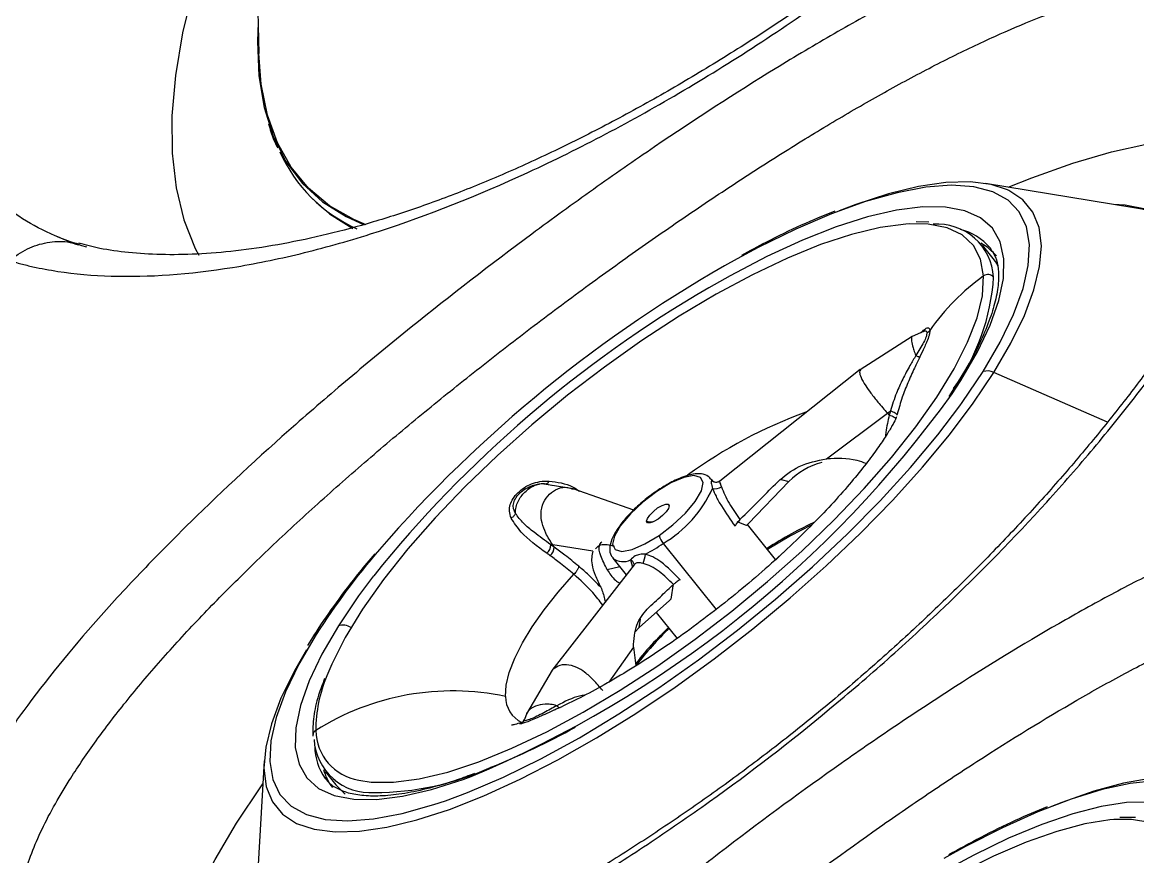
# Model space of a CAD drawing. Extents: x 398 to 508, y 623 to 782.
# Drawn here: x 491.457 to 494.585, y 656.299 to 658.64 of the extents above; entities that cross this region are included whole.
import ezdxf

# ---------------------------------------------------------------- set-up
doc = ezdxf.new("R2010")
doc.units = 0
doc.header["$MEASUREMENT"] = 0
doc.layers.add('GEOMETRY', color=2, linetype='Continuous', lineweight=25)

msp = doc.modelspace()

# ---------------------------------------------------------------- linework, layer by layer
at = {"layer": 'GEOMETRY'}
for p, q in [((492.1082, 659.0795), (492.1201, 658.5526)), ((494.5736, 658.1194), (494.1576, 658.1877)), ((492.267, 658.1483), (492.2757, 658.1395)), ((493.9985, 658.0787), (493.963, 658.0798)), ((494.1797, 657.977), (494.1496, 658.0145)), ((494.1724, 658.0049), (494.1703, 658.0076)), ((493.952, 657.7581), (493.8059, 657.665)), ((493.9842, 657.7728), (493.9519, 657.7581)), ((494.0017, 657.7756), (494.0003, 657.765)), ((494.1144, 657.6876), (494.0787, 657.6272)), ((493.8067, 657.6656), (493.413, 657.3528)), ((494.5003, 657.5184), (494.1812, 657.6576)), ((494.0787, 657.6272), (494.0548, 657.5905)), ((494.064, 657.5972), (494.0887, 657.6352)), ((493.9172, 657.5647), (493.9088, 657.5373)), ((493.7118, 657.4151), (493.8827, 657.5437)), ((493.8827, 657.5437), (493.8879, 657.5379)), ((492.8874, 657.3406), (492.9065, 657.3448)), ((492.9039, 657.3441), (492.8901, 657.3409)), ((493.0011, 657.3309), (492.9136, 657.3456)), ((492.925, 657.3455), (492.9411, 657.341)), ((493.3942, 657.3517), (493.3891, 657.3582)), ((493.3912, 657.3549), (493.3891, 657.3582)), ((493.4928, 657.2337), (493.6063, 657.3513)), ((493.5848, 657.3577), (493.6063, 657.3513)), ((493.1714, 657.2717), (493.0015, 657.3307)), ((493.2709, 657.2823), (493.2709, 657.2836)), ((493.4872, 657.228), (493.4612, 657.239)), ((493.4872, 657.228), (493.4928, 657.2337)), ((493.5692, 657.1332), (493.4906, 657.2314)), ((493.0564, 657.1567), (492.9441, 657.1737)), ((492.9484, 657.1675), (492.9441, 657.1737)), ((493.2542, 657.1779), (493.4023, 656.9928)), ((493.5702, 657.1319), (493.5898, 657.1519)), ((493.1125, 657.1367), (493.1503, 657.0895)), ((493.1624, 657.1318), (493.1676, 657.1117)), ((493.1722, 657.1194), (493.1728, 657.1193)), ((493.1724, 657.118), (492.9418, 656.8216)), ((493.1323, 657.1119), (493.0972, 657.1039)), ((493.2822, 657.0644), (493.2758, 657.0217)), ((493.2716, 657.018), (493.1863, 656.9417)), ((493.2758, 657.0217), (493.2716, 657.018)), ((493.1863, 656.9417), (493.1907, 656.9653)), ((493.2343, 656.9846), (493.2927, 656.9116)), ((493.1863, 656.9417), (493.1747, 656.9292)), ((492.2706, 656.9142), (492.2568, 656.8914)), ((493.1702, 656.8869), (493.1014, 656.7892)), ((493.1702, 656.8869), (493.1768, 656.8345)), ((492.9423, 656.8222), (492.8703, 656.7003)), ((492.8722, 656.7038), (492.8637, 656.682)), ((492.1349, 656.5682), (492.1106, 656.1474)), ((492.3057, 656.5381), (492.3357, 656.5006)), ((492.771, 656.5502), (492.7733, 656.5473)), ((492.3058, 656.5191), (492.3079, 656.5164)), ((494.5782, 656.4088), (494.5341, 656.409))]:
    msp.add_line(p, q, dxfattribs=at)
at = {"layer": 'GEOMETRY', "flags": 128}
for points in [[(492.1138, 659.1955), (492.0895, 659.1439), (492.0288, 659.0032), (491.9779, 658.8669), (491.937, 658.7356), (491.9063, 658.6099), (491.886, 658.4904), (491.8762, 658.3778), (491.8768, 658.2724), (491.888, 658.175), (491.9096, 658.0858), (491.9415, 658.0053), (491.9514, 657.9862)], [(492.1182, 658.6388), (492.1161, 658.5863), (492.12, 658.4892), (492.1347, 658.4003), (492.1601, 658.3201), (492.196, 658.249), (492.2422, 658.1876), (492.2984, 658.136), (492.3644, 658.0946), (492.4156, 658.072)], [(492.421, 658.072), (492.386, 658.0865), (492.3177, 658.1253), (492.2591, 658.1743), (492.2104, 658.2332), (492.172, 658.3018), (492.144, 658.3797), (492.1266, 658.4663), (492.1201, 658.5526)], [(494.221, 658.1773), (494.2874, 658.2037), (494.4025, 658.2443), (494.5112, 658.276), (494.6126, 658.2984), (494.7062, 658.3114), (494.7911, 658.3148), (494.8669, 658.3088), (494.933, 658.2933), (494.9613, 658.2824)], [(494.2196, 658.1696), (494.1737, 658.1846), (494.1146, 658.192), (494.0464, 658.1901), (493.9698, 658.1788), (493.8855, 658.1583), (493.7944, 658.1288), (493.7476, 658.1111)], [(494.151, 657.6598), (494.1992, 657.7426), (494.2367, 657.8205), (494.263, 657.8926), (494.2778, 657.958), (494.2809, 658.0162), (494.2724, 658.0664), (494.2524, 658.1082), (494.2209, 658.141), (494.1785, 658.1644), (494.1255, 658.1783), (494.0625, 658.1825), (493.9903, 658.1769), (493.9096, 658.1616), (493.8213, 658.1368), (493.7263, 658.1027), (493.6258, 658.0597), (493.5207, 658.0083), (493.4612, 657.9765)], [(494.1812, 657.6576), (494.2291, 657.7397), (494.2667, 657.8171), (494.2936, 657.8889), (494.3096, 657.9545), (494.3144, 658.0132), (494.308, 658.0644), (494.2905, 658.1075), (494.2621, 658.1422), (494.223, 658.1679), (494.2196, 658.1696)], [(492.2757, 658.1395), (492.3182, 658.1025), (492.384, 658.0612)], [(494.0887, 657.6352), (494.1351, 657.7151), (494.1708, 657.7901), (494.1952, 657.8591), (494.2081, 657.9215), (494.2094, 657.9766), (494.1991, 658.0235), (494.1772, 658.0619), (494.1441, 658.0913), (494.1001, 658.1113), (494.0457, 658.1216), (493.9816, 658.1222), (493.9085, 658.1131), (493.8273, 658.0944), (493.7389, 658.0662), (493.6444, 658.0289), (493.5448, 657.983), (493.4414, 657.929), (493.3815, 657.8949)], [(494.7649, 657.8849), (494.7652, 657.9214), (494.7566, 657.9773), (494.7367, 658.0249), (494.7057, 658.064), (494.6639, 658.0941), (494.6116, 658.115), (494.5493, 658.1265), (494.5168, 658.1287)], [(493.9456, 658.0743), (493.9343, 658.0736), (493.8624, 658.0641), (493.7824, 658.0448), (493.6953, 658.0161), (493.6022, 657.9783), (493.5042, 657.9318), (493.4026, 657.8772), (493.2986, 657.8153), (493.1936, 657.7468), (493.0889, 657.6725), (492.9858, 657.5935), (492.8855, 657.5106), (492.7895, 657.425), (492.6988, 657.3377), (492.6146, 657.2497), (492.5379, 657.1624), (492.4698, 657.0766), (492.4111, 656.9935), (492.3625, 656.9142), (492.3246, 656.8396), (492.3108, 656.8067)], [(494.1526, 657.9284), (494.1442, 657.9755), (494.1241, 658.0139), (494.0926, 658.0433), (494.0501, 658.0631), (493.9971, 658.0733), (493.9456, 658.0743)], [(494.1889, 657.9844), (494.1645, 658.0078), (494.145, 658.02)], [(494.1935, 657.9558), (494.1858, 657.9687), (494.1797, 657.977)], [(494.1491, 657.8727), (494.1492, 657.8734), (494.1526, 657.9284)], [(492.4001, 656.5137), (492.435, 656.5084), (492.4978, 656.508), (492.5697, 656.5176), (492.6497, 656.5368), (492.7368, 656.5655), (492.8299, 656.6034), (492.9279, 656.6499), (493.0295, 656.7044), (493.1335, 656.7664), (493.2385, 656.8349), (493.3432, 656.9091), (493.4463, 656.9882), (493.5465, 657.0711), (493.6426, 657.1567), (493.7333, 657.244), (493.8175, 657.3319), (493.8941, 657.4193), (493.9622, 657.5051), (494.0209, 657.5881), (494.0695, 657.6675), (494.1074, 657.7421), (494.1341, 657.811), (494.1491, 657.8727)], [(492.143, 656.4884), (492.1583, 656.4532), (492.1867, 656.4186), (492.2258, 656.3928), (492.2751, 656.3761), (492.3342, 656.3687), (492.4024, 656.3706), (492.479, 656.3819), (492.5633, 656.4024), (492.6544, 656.4319), (492.7513, 656.4701), (492.8531, 656.5167), (492.9586, 656.571), (493.067, 656.6327), (493.1769, 656.701), (493.2873, 656.7752), (493.3971, 656.8546), (493.5051, 656.9384), (493.6102, 657.0257), (493.7113, 657.1156), (493.8075, 657.2072), (493.8977, 657.2996), (493.9809, 657.3917), (494.0565, 657.4827), (494.1234, 657.5717), (494.1812, 657.6576)], [(494.086, 657.5638), (494.0925, 657.5729), (494.151, 657.6598)], [(492.6433, 656.4563), (492.7054, 656.4794), (492.8059, 656.5224), (492.911, 656.5738), (493.0194, 656.6331), (493.1299, 656.6996), (493.2414, 656.7725), (493.3526, 656.8512), (493.4622, 656.9346), (493.5692, 657.022), (493.6724, 657.1123), (493.7705, 657.2046), (493.8625, 657.2978), (493.9475, 657.3909), (494.0244, 657.483), (494.086, 657.5638)], [(493.8879, 657.5379), (493.8916, 657.5369), (493.8952, 657.5356), (493.8984, 657.5341), (493.9012, 657.5325), (493.9034, 657.5308), (493.9049, 657.529), (493.9058, 657.5273), (493.9058, 657.5257)], [(493.8909, 657.5498), (493.8946, 657.5487), (493.8982, 657.5474), (493.9014, 657.5459), (493.9041, 657.5442), (493.9063, 657.5424), (493.9079, 657.5406), (493.9087, 657.5389), (493.9088, 657.5373)], [(493.2422, 657.2001), (493.2813, 657.2299), (493.3163, 657.2628), (493.3437, 657.2956), (493.3609, 657.3251), (493.3662, 657.3485), (493.359, 657.3633), (493.3401, 657.3683), (493.3114, 657.3628), (493.2755, 657.3475), (493.2361, 657.3238)], [(493.3912, 657.3549), (493.3934, 657.3524), (493.3947, 657.3513)], [(493.2361, 657.3238), (493.197, 657.2941), (493.162, 657.2612), (493.1346, 657.2283), (493.1174, 657.1988), (493.1121, 657.1755), (493.1193, 657.1606), (493.1381, 657.1556), (493.1669, 657.1611), (493.2028, 657.1764), (493.2422, 657.2001)], [(493.2074, 657.2403), (493.2095, 657.2479), (493.2161, 657.2576), (493.2263, 657.268), (493.2384, 657.2774), (493.2506, 657.2845), (493.2611, 657.2882), (493.2682, 657.2879), (493.2709, 657.2836)], [(493.2709, 657.2836), (493.2688, 657.276), (493.2621, 657.2663), (493.252, 657.2559), (493.2399, 657.2465), (493.2277, 657.2394), (493.2172, 657.2357), (493.2101, 657.2361), (493.2074, 657.2403)], [(493.6687, 657.2293), (493.6109, 657.1994), (493.5467, 657.1613)], [(492.8118, 656.7489), (492.8137, 656.7805), (492.8223, 656.8163), (492.8375, 656.8559), (492.8591, 656.8987), (492.8869, 656.9443), (492.9204, 656.992), (492.9594, 657.0412), (493.0032, 657.0915)], [(492.4419, 657.0875), (492.3996, 657.0308), (492.343, 656.9469)], [(492.343, 656.9469), (492.2966, 656.867), (492.2609, 656.7921), (492.2365, 656.723), (492.2236, 656.6606), (492.2223, 656.6056), (492.2326, 656.5586), (492.2545, 656.5202), (492.2876, 656.4908), (492.3316, 656.4708), (492.386, 656.4605), (492.4501, 656.4599), (492.5232, 656.469), (492.6044, 656.4877), (492.6928, 656.5159), (492.715, 656.5241)], [(492.2807, 656.9223), (492.2325, 656.8395), (492.195, 656.7616), (492.1687, 656.6896), (492.1539, 656.6241), (492.1508, 656.5659), (492.1593, 656.5157), (492.1793, 656.4739), (492.2108, 656.4412), (492.2532, 656.4177), (492.3062, 656.4038), (492.3692, 656.3996), (492.4414, 656.4052), (492.5221, 656.4205), (492.6104, 656.4453), (492.6433, 656.4563)], [(492.2532, 656.8797), (492.2197, 656.821), (492.1821, 656.7437), (492.1552, 656.6718), (492.1392, 656.6062), (492.1344, 656.5475), (492.1408, 656.4964), (492.143, 656.4884)], [(491.8701, 655.7896), (491.8669, 655.8037), (491.8605, 655.8677), (491.8655, 655.9393), (491.8819, 656.0181), (491.9094, 656.1035), (491.9481, 656.1948), (491.9974, 656.2915), (492.0573, 656.3929), (492.1271, 656.4982), (492.1312, 656.5041)], [(492.3357, 656.5006), (492.3596, 656.4776), (492.3619, 656.4759)], [(494.7051, 656.0061), (494.7544, 656.0879), (494.7931, 656.1646), (494.8208, 656.2354), (494.837, 656.2995), (494.8418, 656.3561), (494.835, 656.4047), (494.8166, 656.4447), (494.787, 656.4757), (494.7464, 656.4974), (494.6952, 656.5094), (494.634, 656.5118), (494.5636, 656.5044), (494.4846, 656.4873), (494.398, 656.4607), (494.3046, 656.425), (494.2055, 656.3805), (494.1018, 656.3276), (494.0413, 656.2941)], [(494.7904, 656.5015), (494.7429, 656.5163), (494.6857, 656.5219), (494.6193, 656.5182), (494.5444, 656.5051), (494.4618, 656.4829), (494.3723, 656.4517), (494.343, 656.4401)], [(494.6438, 655.9805), (494.6913, 656.0595), (494.7281, 656.1333), (494.7538, 656.2011), (494.7682, 656.2621), (494.7711, 656.3156), (494.7624, 656.361), (494.7422, 656.3977), (494.7108, 656.4253), (494.6685, 656.4435), (494.6159, 656.4521), (494.5535, 656.451), (494.4822, 656.4401), (494.4026, 656.4197), (494.3158, 656.3898), (494.2227, 656.351), (494.1246, 656.3037), (494.0224, 656.2483), (493.9651, 656.2148)], [(494.5181, 656.4034), (494.5061, 656.4024), (494.4359, 656.3912), (494.3575, 656.3703), (494.272, 656.34), (494.1802, 656.3006), (494.0836, 656.2528), (493.9831, 656.197), (493.8802, 656.1339), (493.776, 656.0645), (493.672, 655.9894), (493.5694, 655.9098), (493.4695, 655.8265), (493.3736, 655.7406), (493.2828, 655.6533), (493.1984, 655.5655), (493.1213, 655.4785), (493.0526, 655.3933), (492.993, 655.3109), (492.9435, 655.2325), (492.9045, 655.1589), (492.8766, 655.0912), (492.8601, 655.0301), (492.8581, 655.0186)], [(494.7144, 656.2673), (494.7075, 656.3128), (494.6891, 656.3496), (494.6593, 656.3772), (494.6185, 656.3954), (494.5672, 656.4038), (494.5181, 656.4034)]]:
    msp.add_lwpolyline(points, dxfattribs=at)
at = {"layer": 'GEOMETRY'}
for centre, radius, start, end in [((492.5715, 658.4528), 0.4303, 204.1851, 245.776), ((494.5484, 657.8931), 0.2277, 37.2314, 83.6439), ((494.0227, 657.9156), 0.1581, 3.4472, 94.1088), ((494.0522, 657.9075), 0.1548, 40.2994, 76.8283), ((495.2786, 654.7167), 3.7322, 119.1402, 139.0932), ((494.1647, 657.9117), 0.0207, 40.256, 126.0009), ((494.5299, 657.4051), 0.6452, 125.7967, 144.9537), ((493.5828, 657.9634), 0.599, 324.1226, 356.3344), ((495.0906, 654.9558), 3.3999, 120.1777, 141.171), ((494.1634, 657.6214), 0.0404, 63.8936, 107.9014), ((494.0958, 657.6162), 0.0203, 110.1807, 147.2848), ((491.4827, 659.4577), 3.1819, 292.786, 324.2188), ((494.1133, 656.2856), 1.3416, 110.0219, 126.1154), ((493.7488, 657.212), 0.1993, 104.4937, 135.6465), ((493.0773, 657.4754), 0.3461, 300.7315, 335.5088), ((493.399, 657.3651), 0.0338, 258.6473, 302.9395), ((493.2213, 657.2917), 0.0532, 254.8292, 275.2587), ((493.2956, 657.2146), 0.0553, 195.1452, 221.5514), ((494.0754, 655.773), 2.1312, 139.3736, 147.3637), ((492.9084, 657.1741), 0.0305, 309.0151, 0.5968), ((492.9171, 657.1679), 0.0312, 309.0231, 359.2184), ((493.0132, 657.5288), 0.4257, 296.6331, 304.483), ((493.1414, 657.1749), 0.0479, 232.8067, 296.0215), ((493.1564, 657.117), 0.016, 8.6679, 67.7591), ((493.1037, 657.1599), 0.101, 337.9531, 353.3527), ((492.3554, 656.9052), 0.0435, 57.6508, 106.6021), ((494.1437, 656.0664), 1.2354, 135.0029, 141.4049), ((492.2877, 656.9032), 0.0204, 110.2194, 147.1743), ((492.6753, 656.6524), 0.3958, 157.0498, 179.8876), ((492.6635, 656.045), 0.7193, 78.1066, 122.2692), ((492.8914, 656.7482), 0.0796, 179.5212, 245.0045), ((492.2889, 656.6379), 0.0179, 121.4971, 175.53), ((492.4246, 656.6567), 0.1451, 181.3962, 260.2817), ((491.9782, 658.521), 2.1243, 291.9127, 298.9831), ((492.4326, 656.6371), 0.1581, 183.4472, 274.1088), ((492.4378, 656.6117), 0.1613, 181.2074, 215.048), ((492.4359, 656.5792), 0.1392, 194.6913, 218.158), ((492.4443, 657.2685), 0.7892, 269.9742, 294.4563)]:
    msp.add_arc(centre, radius, start, end, dxfattribs=at)
for points, knots in [([(480.1587, 657.8866), (480.4175, 657.8713), (480.677, 657.8643), (481.0021, 657.866), (481.0671, 657.8669), (481.1973, 657.8696), (481.2624, 657.8715), (481.4573, 657.8787), (481.5868, 657.8856), (482.2322, 657.9297), (482.742, 657.9967), (483.4981, 658.1417), (483.7487, 658.1975), (484.0603, 658.2764), (484.1226, 658.2926), (484.2469, 658.326), (484.309, 658.3431), (484.4953, 658.3957), (484.6194, 658.4324), (484.9917, 658.5475), (485.2397, 658.6307), (485.6114, 658.7655), (485.7353, 658.8121), (485.921, 658.8845), (485.9829, 658.9091), (486.1063, 658.9589), (486.1679, 658.9842), (486.7201, 659.2147), (487.1998, 659.4418), (487.786, 659.7526), (487.9026, 659.8161), (488.1344, 659.9458), (488.2497, 660.0119), (488.4787, 660.1471), (488.5923, 660.2162), (488.8178, 660.3575), (488.9298, 660.4297), (489.4851, 660.798), (489.9159, 661.1166), (490.4373, 661.5451), (490.5409, 661.6324), (490.7452, 661.8091), (490.846, 661.8986), (491.1446, 662.1703), (491.3384, 662.3559), (491.9044, 662.9256), (492.2612, 663.3227), (492.934, 664.1513), (493.25, 664.5828), (493.618, 665.1449), (493.6903, 665.2585), (493.7966, 665.4305), (493.8317, 665.4882), (493.9012, 665.6041), (493.9355, 665.6622), (494.0373, 665.8371), (494.1037, 665.9543), (494.2335, 666.1898), (494.297, 666.3081), (494.4831, 666.6646), (494.6015, 666.9046), (494.7703, 667.2678), (494.8251, 667.3895), (494.9052, 667.5728), (494.9315, 667.634), (494.9835, 667.7568), (495.0091, 667.8184), (495.2359, 668.3727), (495.4111, 668.8668), (495.5979, 669.4864), (495.6336, 669.6105), (495.6848, 669.7967), (495.7014, 669.8587), (495.7338, 669.9831), (495.7495, 670.0454), (495.8258, 670.3574), (495.8795, 670.6086), (495.9721, 671.1141), (496.0109, 671.3685), (496.0575, 671.7527), (496.0711, 671.8812), (496.0886, 672.0747), (496.0939, 672.1392), (496.1036, 672.2687), (496.1079, 672.3335), (496.1424, 672.9173), (496.1405, 673.4358), (496.1048, 673.9543)], [0, 0, 0, 0, 0.03125, 0.03125, 0.039063, 0.039063, 0.046875, 0.046875, 0.0625, 0.0625, 0.125, 0.125, 0.15625, 0.15625, 0.164063, 0.164063, 0.171875, 0.171875, 0.1875, 0.1875, 0.21875, 0.21875, 0.234375, 0.234375, 0.242188, 0.242188, 0.25, 0.25, 0.3125, 0.3125, 0.328125, 0.328125, 0.34375, 0.34375, 0.359375, 0.359375, 0.375, 0.375, 0.4375, 0.4375, 0.453125, 0.453125, 0.46875, 0.46875, 0.5, 0.5, 0.5625, 0.5625, 0.625, 0.625, 0.640625, 0.640625, 0.648438, 0.648438, 0.65625, 0.65625, 0.671875, 0.671875, 0.6875, 0.6875, 0.71875, 0.71875, 0.734375, 0.734375, 0.742188, 0.742188, 0.75, 0.75, 0.8125, 0.8125, 0.828125, 0.828125, 0.835938, 0.835938, 0.84375, 0.84375, 0.875, 0.875, 0.90625, 0.90625, 0.921875, 0.921875, 0.929688, 0.929688, 0.9375, 0.9375, 1, 1, 1, 1]), ([(491.4203, 657.9714), (491.4216, 657.971), (491.423, 657.9706), (491.4257, 657.9698), (491.4297, 657.9686), (491.4392, 657.9659), (491.4584, 657.9607), (491.4752, 657.9567), (491.5092, 657.9491), (491.5325, 657.9448), (491.604, 657.934), (491.654, 657.9295), (491.8108, 657.9247), (491.9242, 657.9326), (492.0769, 657.9572), (492.1079, 657.9629), (492.1712, 657.9757), (492.2033, 657.9828), (492.3004, 658.0064), (492.3663, 658.0248), (492.5674, 658.0886), (492.706, 658.1421), (492.8848, 658.2231), (492.9208, 658.2401), (492.9934, 658.2754), (493.0298, 658.2937), (493.1389, 658.3503), (493.2117, 658.3905), (493.4303, 658.5179), (493.5762, 658.6123), (493.7588, 658.7422), (493.7953, 658.7688), (493.8683, 658.8232), (493.9047, 658.8509), (494.0129, 658.9352), (494.0841, 658.9931), (494.2945, 659.1716), (494.4309, 659.2971), (494.5962, 659.4622), (494.6291, 659.4957), (494.6942, 659.5634), (494.7264, 659.5977), (494.8216, 659.7008), (494.883, 659.7702), (495.0617, 659.9806), (495.1734, 660.1236), (495.3034, 660.3058), (495.3289, 660.3424), (495.379, 660.416), (495.4036, 660.453), (495.4753, 660.5635), (495.5204, 660.6368), (495.6482, 660.8555), (495.7233, 660.9999), (495.8046, 661.1782), (495.8202, 661.2138), (495.8501, 661.2847), (495.8645, 661.3201), (495.9053, 661.4252), (495.9295, 661.4937), (495.9936, 661.695), (496.0249, 661.8234), (496.05, 661.9762), (496.0542, 662.0064), (496.0614, 662.0659), (496.0643, 662.0953), (496.0706, 662.1819), (496.0719, 662.2371), (496.0672, 662.3958), (496.0527, 662.4919), (496.0268, 662.5777)], [0, 0, 0, 0, 0.000977, 0.000977, 0.001953, 0.003906, 0.007812, 0.015625, 0.015625, 0.03125, 0.03125, 0.0625, 0.0625, 0.125, 0.125, 0.140625, 0.140625, 0.15625, 0.15625, 0.1875, 0.1875, 0.25, 0.25, 0.265625, 0.265625, 0.28125, 0.28125, 0.3125, 0.3125, 0.375, 0.375, 0.390625, 0.390625, 0.40625, 0.40625, 0.4375, 0.4375, 0.5, 0.5, 0.515625, 0.515625, 0.53125, 0.53125, 0.5625, 0.5625, 0.625, 0.625, 0.640625, 0.640625, 0.65625, 0.65625, 0.6875, 0.6875, 0.75, 0.75, 0.765625, 0.765625, 0.78125, 0.78125, 0.8125, 0.8125, 0.875, 0.875, 0.890625, 0.890625, 0.90625, 0.90625, 0.9375, 0.9375, 1, 1, 1, 1]), ([(495.9777, 662.3816), (495.981, 662.3707), (495.9908, 662.3384), (496.0018, 662.2727), (496.0098, 662.1861), (496.011, 662.0894), (496.0049, 661.9839), (495.9909, 661.8701), (495.9686, 661.749), (495.9379, 661.6216), (495.8985, 661.4889), (495.8505, 661.3524), (495.794, 661.2119), (495.7291, 661.0677), (495.6553, 660.919), (495.5727, 660.7667), (495.4817, 660.6117), (495.3825, 660.455), (495.2758, 660.2977), (495.1621, 660.1407), (495.042, 659.9853), (494.9163, 659.8324), (494.7857, 659.683), (494.6509, 659.538), (494.5126, 659.3981), (494.3708, 659.2632), (494.2252, 659.133), (494.0758, 659.007), (493.923, 658.8858), (493.7675, 658.77), (493.6105, 658.6605), (493.4529, 658.5577), (493.2958, 658.4625), (493.1404, 658.3753), (492.9877, 658.2967), (492.8387, 658.2271), (492.6945, 658.1666), (492.556, 658.1154), (492.4231, 658.0734), (492.295, 658.0398), (492.1718, 658.0145), (492.0547, 657.9974), (491.9452, 657.9884), (491.8444, 657.987), (491.7535, 657.9928), (491.6762, 658.0038), (491.6346, 658.0149), (491.6156, 658.02)], [0, 0, 0, 0, 0.011035, 0.032742, 0.054478, 0.076348, 0.098384, 0.12057, 0.142861, 0.165202, 0.187514, 0.209758, 0.231698, 0.253919, 0.276442, 0.29923, 0.322239, 0.345413, 0.368696, 0.392025, 0.415327, 0.438538, 0.461611, 0.484506, 0.507192, 0.529691, 0.552299, 0.575127, 0.598143, 0.621308, 0.644572, 0.667878, 0.69115, 0.714322, 0.737334, 0.760132, 0.782669, 0.804909, 0.826836, 0.848862, 0.871156, 0.893477, 0.915744, 0.937897, 0.95989, 0.981701, 1, 1, 1, 1]), ([(491.6372, 658.0091), (491.5664, 658.0298), (491.5026, 658.0588), (491.4193, 658.114), (491.3935, 658.1344), (491.347, 658.1785), (491.3262, 658.2022), (491.2711, 658.2782), (491.2442, 658.3352), (491.2228, 658.4146), (491.2192, 658.4308), (491.2131, 658.4642), (491.2107, 658.4814), (491.2053, 658.5339), (491.2042, 658.5701), (491.2084, 658.6824), (491.2208, 658.762), (491.2533, 658.8887), (491.2665, 658.9321), (491.2897, 658.9992), (491.2981, 659.0219), (491.3159, 659.0679), (491.3254, 659.0911), (491.3752, 659.2081), (491.4233, 659.3045), (491.5347, 659.5031), (491.5981, 659.6053), (491.6691, 659.7107)], [0, 0, 0, 0, 0.125, 0.125, 0.1875, 0.1875, 0.25, 0.25, 0.375, 0.375, 0.40625, 0.40625, 0.4375, 0.4375, 0.5, 0.5, 0.625, 0.625, 0.6875, 0.6875, 0.71875, 0.71875, 0.75, 0.75, 0.875, 0.875, 1, 1, 1, 1]), ([(491.3637, 655.7914), (491.3885, 655.7787), (491.4157, 655.768), (491.4752, 655.7505), (491.5074, 655.7438), (491.6114, 655.7298), (491.6885, 655.7292), (491.8153, 655.7407), (491.8594, 655.7467), (491.9283, 655.7589), (491.9518, 655.7636), (491.9996, 655.7739), (492.024, 655.7796), (492.147, 655.8108), (492.2499, 655.8438), (492.4107, 655.9055), (492.4653, 655.9281), (492.549, 655.9651), (492.5772, 655.9779), (492.6339, 656.0047), (492.6623, 656.0185), (492.8047, 656.0895), (492.9196, 656.1531), (493.0932, 656.2585), (493.1512, 656.2953), (493.2387, 656.3531), (493.2679, 656.3729), (493.326, 656.4129), (493.3549, 656.4332), (493.4986, 656.5359), (493.6109, 656.6226), (493.7756, 656.7591), (493.8299, 656.8057), (493.9103, 656.8772), (493.9369, 656.9013), (493.9893, 656.9496), (494.0151, 656.9738), (494.1424, 657.0954), (494.2387, 657.1941), (494.3748, 657.3442), (494.4188, 657.3947), (494.5038, 657.496), (494.5442, 657.5462), (494.6595, 657.6954), (494.7284, 657.7931), (494.8047, 657.9127), (494.8195, 657.9365), (494.848, 657.9839), (494.8618, 658.0075), (494.9013, 658.0773), (494.9252, 658.1226), (494.9898, 658.2546), (495.0235, 658.3377), (495.0539, 658.435), (495.0594, 658.4542), (495.0691, 658.4918), (495.0734, 658.5102), (495.0843, 658.5639), (495.089, 658.5977), (495.0958, 658.6936), (495.0906, 658.7499), (495.0716, 658.8106), (495.0672, 658.8222), (495.0571, 658.8444), (495.0515, 658.8549), (495.0327, 658.8847), (495.0178, 658.9023), (494.9919, 658.9254), (494.9826, 658.9325), (494.9629, 658.9455), (494.9526, 658.9514), (494.9199, 658.9673), (494.896, 658.9755), (494.818, 658.9932), (494.7577, 658.9957), (494.6716, 658.9873), (494.6538, 658.985), (494.6172, 658.9793), (494.5986, 658.9759), (494.5413, 658.964), (494.5016, 658.9538), (494.3775, 658.9169), (494.2885, 658.8838), (494.1687, 658.8318), (494.1444, 658.8209), (494.0954, 658.7983), (494.0706, 658.7866), (493.9956, 658.75), (493.9446, 658.7239), (493.8406, 658.6683), (493.7876, 658.6389), (493.7066, 658.5922), (493.6793, 658.5763), (493.6242, 658.5435), (493.5963, 658.5267), (493.4567, 658.441), (493.3439, 658.3679), (493.173, 658.2518), (493.1158, 658.212), (493.0296, 658.1507), (493.0007, 658.13), (492.9429, 658.088), (492.914, 658.0668), (492.7703, 657.9603), (492.6576, 657.8732), (492.492, 657.7397), (492.4373, 657.6948), (492.3293, 657.6039), (492.2756, 657.5577), (492.1196, 657.4202), (492.0213, 657.3291), (491.8826, 657.193), (491.8378, 657.1477), (491.7729, 657.0798), (491.7516, 657.0571), (491.7101, 657.0121), (491.6898, 656.9897), (491.5915, 656.8787), (491.5215, 656.7927), (491.43, 656.6672), (491.4017, 656.626), (491.3628, 656.5651), (491.3504, 656.5449), (491.3271, 656.5052), (491.3161, 656.4856), (491.2645, 656.3894), (491.234, 656.3171), (491.2144, 656.2494)], [0, 0, 0, 0, 0.015625, 0.015625, 0.03125, 0.03125, 0.0625, 0.0625, 0.078125, 0.078125, 0.085938, 0.085938, 0.09375, 0.09375, 0.125, 0.125, 0.140625, 0.140625, 0.148438, 0.148438, 0.15625, 0.15625, 0.1875, 0.1875, 0.203125, 0.203125, 0.210938, 0.210938, 0.21875, 0.21875, 0.25, 0.25, 0.265625, 0.265625, 0.273438, 0.273438, 0.28125, 0.28125, 0.3125, 0.3125, 0.328125, 0.328125, 0.34375, 0.34375, 0.375, 0.375, 0.382813, 0.382813, 0.390625, 0.390625, 0.40625, 0.40625, 0.4375, 0.4375, 0.445313, 0.445313, 0.453125, 0.453125, 0.46875, 0.46875, 0.5, 0.5, 0.507813, 0.507813, 0.515625, 0.515625, 0.53125, 0.53125, 0.539063, 0.539063, 0.546875, 0.546875, 0.5625, 0.5625, 0.59375, 0.59375, 0.601563, 0.601563, 0.609375, 0.609375, 0.625, 0.625, 0.65625, 0.65625, 0.664063, 0.664063, 0.671875, 0.671875, 0.6875, 0.6875, 0.703125, 0.703125, 0.710938, 0.710938, 0.71875, 0.71875, 0.75, 0.75, 0.765625, 0.765625, 0.773438, 0.773438, 0.78125, 0.78125, 0.8125, 0.8125, 0.828125, 0.828125, 0.84375, 0.84375, 0.875, 0.875, 0.890625, 0.890625, 0.898438, 0.898438, 0.90625, 0.90625, 0.9375, 0.9375, 0.953125, 0.953125, 0.960938, 0.960938, 0.96875, 0.96875, 1, 1, 1, 1]), ([(491.4566, 656.236), (491.4717, 656.2791), (491.5022, 656.366), (491.5756, 656.4962), (491.657, 656.6173), (491.7408, 656.7275), (491.8369, 656.842), (491.9441, 656.9594), (492.0602, 657.078), (492.1852, 657.1983), (492.3189, 657.3203), (492.4588, 657.442), (492.6024, 657.5617), (492.7497, 657.6797), (492.9011, 657.7966), (493.0536, 657.91), (493.2045, 658.018), (493.3542, 658.1212), (493.5039, 658.2201), (493.65, 658.3122), (493.7905, 658.3962), (493.9259, 658.4724), (494.0578, 658.5413), (494.1831, 658.601), (494.3001, 658.6507), (494.4097, 658.6908), (494.5129, 658.7213), (494.6111, 658.7419), (494.7021, 658.7511), (494.7853, 658.7475), (494.8573, 658.7301), (494.9162, 658.6991), (494.961, 658.655), (494.9914, 658.6041), (495.0012, 658.5627), (495.0056, 658.5444)], [0, 0, 0, 0, 0.041724, 0.0841293, 0.1133038, 0.1424788, 0.1725626, 0.2026471, 0.232227, 0.2618075, 0.2922731, 0.3227391, 0.3522821, 0.3818252, 0.4122195, 0.4426139, 0.4717672, 0.5009205, 0.5308902, 0.5608596, 0.5893578, 0.6178557, 0.6471357, 0.6764153, 0.7042861, 0.7321566, 0.7607966, 0.7894362, 0.820208, 0.8509791, 0.8828581, 0.9147366, 0.9451156, 0.9757537, 1, 1, 1, 1]), ([(495.0048, 658.5488), (495.005, 658.5482), (495.0064, 658.543), (495.0088, 658.5219), (495.0085, 658.4844), (495.0029, 658.4354), (494.9907, 658.3766), (494.971, 658.3083), (494.9431, 658.2313), (494.9066, 658.1464), (494.8613, 658.0546), (494.8073, 657.957), (494.7448, 657.8548), (494.6739, 657.7486), (494.5948, 657.6388), (494.5075, 657.5259), (494.4122, 657.4104), (494.3095, 657.2934), (494.2002, 657.1759), (494.0849, 657.059), (493.9647, 656.9438), (493.8405, 656.8315), (493.7133, 656.7229), (493.5838, 656.6189), (493.4521, 656.5193), (493.3181, 656.4239), (493.1819, 656.3329), (493.0445, 656.2469), (492.9074, 656.1668), (492.7719, 656.0934), (492.6395, 656.0274), (492.5117, 655.9695), (492.3896, 655.9198), (492.2742, 655.8786), (492.1649, 655.8454), (492.0619, 655.8198), (491.9658, 655.8015), (491.8782, 655.7905), (491.8002, 655.7863), (491.7331, 655.7881), (491.6773, 655.7949), (491.6352, 655.805), (491.6118, 655.8133), (491.6053, 655.8168), (491.6051, 655.817)], [0, 0, 0, 0, 0.00303, 0.026063, 0.048465, 0.070919, 0.09372, 0.11699, 0.140724, 0.164857, 0.189301, 0.213967, 0.238699, 0.263502, 0.288535, 0.313941, 0.339661, 0.365625, 0.391755, 0.417969, 0.444163, 0.470249, 0.496157, 0.521834, 0.547363, 0.573182, 0.59928, 0.62557, 0.651948, 0.678275, 0.704418, 0.730261, 0.7557, 0.780649, 0.805317, 0.830216, 0.855119, 0.8799, 0.904449, 0.928667, 0.9525, 0.97598, 0.999303, 1, 1, 1, 1]), ([(491.6018, 654.2231), (491.5896, 654.2655), (491.5652, 654.3501), (491.5281, 654.4774), (491.4908, 654.605), (491.4531, 654.7329), (491.415, 654.8612), (491.3766, 654.9898), (491.3377, 655.1188), (491.2985, 655.2481), (491.2588, 655.3779), (491.2186, 655.5082), (491.1779, 655.6389), (491.1366, 655.7702), (491.0948, 655.9021), (491.0522, 656.0346), (491.009, 656.1677), (490.9651, 656.3016), (490.9203, 656.4363), (490.8747, 656.5718), (490.8281, 656.7082), (490.7806, 656.8456), (490.732, 656.9839), (490.6823, 657.1234), (490.6314, 657.2639), (490.5794, 657.4056), (490.526, 657.5486), (490.4714, 657.6927), (490.4156, 657.8381), (490.3586, 657.9846), (490.3003, 658.1323), (490.2411, 658.2809), (490.2008, 658.3808), (490.1806, 658.4307)], [0, 0, 0, 0, 0.032257, 0.064514, 0.096772, 0.12903, 0.161288, 0.193546, 0.225805, 0.258063, 0.290322, 0.322581, 0.35484, 0.387098, 0.419356, 0.451614, 0.483871, 0.516127, 0.548383, 0.580639, 0.612896, 0.645152, 0.677409, 0.709667, 0.741926, 0.774186, 0.806447, 0.838708, 0.870969, 0.903229, 0.935487, 0.967743, 1, 1, 1, 1]), ([(492.1474, 658.3554), (492.1515, 658.3402), (492.1579, 658.3162), (492.1688, 658.2955), (492.1728, 658.2878)], [0, 0, 0, 0, 0.6288, 1, 1, 1, 1]), ([(493.7355, 658.1104), (493.7043, 658.0975), (493.6416, 658.0716), (493.5535, 658.0293), (493.4963, 657.9982), (493.4733, 657.9857)], [0, 0, 0, 0, 0.372029, 0.746846, 1, 1, 1, 1]), ([(491.4203, 657.9715), (491.4367, 657.9834), (491.4697, 658.0072), (491.5261, 658.0239), (491.5758, 658.0274), (491.604, 658.0185), (491.6143, 658.0152)], [0, 0, 0, 0, 0.279561, 0.559121, 0.838682, 1, 1, 1, 1]), ([(491.6166, 658.0165), (491.5947, 658.0231), (491.571, 658.0302), (491.5526, 658.0394), (491.5513, 658.0401)], [0, 0, 0, 0, 0.926049, 1, 1, 1, 1]), ([(494.1709, 658.0048), (494.175, 657.9995), (494.185, 657.9867), (494.1928, 657.9585), (494.1955, 657.9196), (494.1895, 657.8723), (494.1745, 657.817), (494.1493, 657.7553), (494.1286, 657.7115), (494.1145, 657.6877), (494.1144, 657.6876)], [0, 0, 0, 0, 0.107586, 0.257368, 0.400167, 0.551562, 0.700616, 0.849594, 0.99927, 1, 1, 1, 1]), ([(493.9773, 657.7687), (493.9804, 657.7721), (493.9876, 657.78), (493.9958, 657.7836), (494.0007, 657.7819), (494.0014, 657.7777), (494.0017, 657.7756)], [0, 0, 0, 0, 0.243223, 0.565084, 0.793476, 1, 1, 1, 1]), ([(493.9521, 657.758), (493.952, 657.758), (493.9497, 657.7582), (493.9495, 657.7501), (493.9516, 657.7365), (493.9566, 657.72), (493.9605, 657.7101), (493.9625, 657.705)], [0, 0, 0, 0, 0.015829, 0.338176, 0.660523, 0.825097, 1, 1, 1, 1]), ([(493.9932, 657.7688), (493.9929, 657.7654), (493.9922, 657.7587), (493.9845, 657.742), (493.974, 657.7239), (493.9664, 657.7113), (493.9625, 657.705)], [0, 0, 0, 0, 0.247356, 0.492706, 0.743429, 1, 1, 1, 1]), ([(493.9842, 657.7728), (493.9865, 657.7737), (493.9918, 657.7756), (493.9927, 657.7713), (493.9932, 657.7688)], [0, 0, 0, 0, 0.439942, 1, 1, 1, 1]), ([(494.0003, 657.765), (494.0003, 657.7647), (493.9998, 657.7607), (493.9958, 657.7499), (493.9909, 657.7387), (493.9887, 657.7337)], [0, 0, 0, 0, 0.039228, 0.578245, 1, 1, 1, 1]), ([(493.9932, 657.7688), (493.9948, 657.7697), (493.9982, 657.7714), (494.0005, 657.7742), (494.0017, 657.7756)], [0, 0, 0, 0, 0.492502, 1, 1, 1, 1]), ([(493.9887, 657.7337), (493.9878, 657.7315), (493.9834, 657.7213), (493.9778, 657.71), (493.9734, 657.7011)], [0, 0, 0, 0, 0.216386, 1, 1, 1, 1]), ([(493.9625, 657.705), (493.9569, 657.6957), (493.9438, 657.6739), (493.9251, 657.6387), (493.9059, 657.5962), (493.8963, 657.5664), (493.8909, 657.5498)], [0, 0, 0, 0, 0.1825235, 0.429956, 0.6817938, 1, 1, 1, 1]), ([(493.9734, 657.7011), (493.9684, 657.6906), (493.9567, 657.6665), (493.9399, 657.6287), (493.9258, 657.5936), (493.9195, 657.5724), (493.9172, 657.5647)], [0, 0, 0, 0, 0.228832, 0.529485, 0.82889, 1, 1, 1, 1]), ([(493.9625, 657.705), (493.9638, 657.7044), (493.9665, 657.7033), (493.9697, 657.702), (493.9722, 657.7012), (493.973, 657.7011), (493.9734, 657.7011)], [0, 0, 0, 0, 0.246153, 0.50002, 0.753876, 1, 1, 1, 1]), ([(493.8073, 657.665), (493.8061, 657.6633), (493.8035, 657.6597), (493.8078, 657.6441), (493.82, 657.6221), (493.8372, 657.5977), (493.858, 657.5716), (493.8738, 657.5537), (493.8827, 657.5437)], [0, 0, 0, 0, 0.131257, 0.290122, 0.46274, 0.603091, 0.778121, 1, 1, 1, 1]), ([(493.9084, 657.5327), (493.9085, 657.533), (493.909, 657.5344), (493.9056, 657.5262), (493.8964, 657.5087), (493.8799, 657.481), (493.8558, 657.445), (493.8232, 657.401), (493.7821, 657.3501), (493.7325, 657.2938), (493.675, 657.2333), (493.6106, 657.1702), (493.5404, 657.1061), (493.4656, 657.0424), (493.3877, 656.9805), (493.3085, 656.9218), (493.2295, 656.8674), (493.1527, 656.8186), (493.0796, 656.7758), (493.0133, 656.7408), (492.9688, 656.7191), (492.9497, 656.7111), (492.9476, 656.7102)], [0, 0, 0, 0, 0.012139, 0.053159, 0.09586, 0.140863, 0.188485, 0.238778, 0.291582, 0.346595, 0.403447, 0.461746, 0.521114, 0.581198, 0.641666, 0.702195, 0.762385, 0.821917, 0.880456, 0.937647, 0.993123, 1, 1, 1, 1]), ([(493.8879, 657.5379), (493.8843, 657.522), (493.8797, 657.5019), (493.8774, 657.4814), (493.8769, 657.477)], [0, 0, 0, 0, 0.788452, 1, 1, 1, 1]), ([(493.8827, 657.5437), (493.8842, 657.5449), (493.8869, 657.5469), (493.8897, 657.5489), (493.8909, 657.5498)], [0, 0, 0, 0, 0.56, 1, 1, 1, 1]), ([(493.8909, 657.5498), (493.8903, 657.5476), (493.8893, 657.5436), (493.8883, 657.5397), (493.8879, 657.5379)], [0, 0, 0, 0, 0.560236, 1, 1, 1, 1]), ([(490.582, 657.5098), (490.6367, 657.3623), (490.6891, 657.2166), (490.7904, 656.9289), (490.8392, 656.7868), (490.9812, 656.3649), (491.0698, 656.0895), (491.1966, 655.6822), (491.238, 655.5474), (491.3191, 655.2791), (491.3588, 655.1458), (491.4762, 654.7475), (491.5518, 654.4844), (491.6255, 654.223)], [0, 0, 0, 0, 0.125, 0.125, 0.25, 0.25, 0.5, 0.5, 0.625, 0.625, 0.75, 0.75, 1, 1, 1, 1]), ([(493.5742, 657.3501), (493.5936, 657.3665), (493.633, 657.3995), (493.6853, 657.4099), (493.7118, 657.4151)], [0, 0, 0, 0, 0.493307, 1, 1, 1, 1]), ([(493.8235, 657.4021), (493.8149, 657.4052), (493.7793, 657.4181), (493.7409, 657.4164), (493.7118, 657.4151)], [0, 0, 0, 0, 0.242007, 1, 1, 1, 1]), ([(493.3882, 657.3571), (493.3857, 657.3604), (493.3791, 657.3694), (493.3604, 657.374), (493.3367, 657.3732), (493.3061, 657.3642), (493.2712, 657.3479), (493.2475, 657.3325), (493.2366, 657.3256)], [0, 0, 0, 0, 0.089272, 0.242505, 0.409185, 0.615115, 0.824754, 1, 1, 1, 1]), ([(492.8276, 657.2492), (492.8255, 657.2555), (492.8216, 657.2673), (492.8236, 657.2861), (492.8318, 657.304), (492.8458, 657.3205), (492.8636, 657.335), (492.8851, 657.3459), (492.9092, 657.3527), (492.9254, 657.3529), (492.934, 657.353)], [0, 0, 0, 0, 0.1458505, 0.2740992, 0.3868779, 0.5005419, 0.6138217, 0.7271274, 0.8553633, 1, 1, 1, 1]), ([(492.8395, 657.2622), (492.8376, 657.2662), (492.8338, 657.2743), (492.8328, 657.2879), (492.8381, 657.3034), (492.8509, 657.319), (492.8681, 657.3328), (492.881, 657.338), (492.8874, 657.3406)], [0, 0, 0, 0, 0.171862, 0.339848, 0.504191, 0.66993, 0.83565, 1, 1, 1, 1]), ([(492.8395, 657.2622), (492.8399, 657.2682), (492.8405, 657.2799), (492.8484, 657.3014), (492.8653, 657.323), (492.886, 657.3391), (492.9001, 657.3427), (492.904, 657.3438)], [0, 0, 0, 0, 0.157883, 0.306442, 0.59742, 0.888398, 1, 1, 1, 1]), ([(492.904, 657.3438), (492.9053, 657.3442), (492.912, 657.3464), (492.9192, 657.3459), (492.925, 657.3455)], [0, 0, 0, 0, 0.189681, 1, 1, 1, 1]), ([(492.925, 657.3455), (492.9258, 657.3455), (492.9274, 657.3454), (492.9299, 657.3469), (492.9322, 657.3494), (492.9334, 657.3518), (492.934, 657.353)], [0, 0, 0, 0, 0.246142, 0.500005, 0.753865, 1, 1, 1, 1]), ([(492.934, 657.353), (492.9568, 657.35), (492.9873, 657.3459), (493.0131, 657.3288), (493.0196, 657.3245)], [0, 0, 0, 0, 0.748265, 1, 1, 1, 1]), ([(493.3912, 657.3549), (493.3903, 657.3547), (493.3887, 657.3541), (493.3884, 657.3469), (493.3908, 657.3375), (493.3923, 657.3319)], [0, 0, 0, 0, 0.295814, 0.575948, 1, 1, 1, 1]), ([(493.413, 657.3533), (493.4114, 657.352), (493.4085, 657.3498), (493.4033, 657.349), (493.3991, 657.3493), (493.396, 657.3504), (493.395, 657.3513), (493.3948, 657.3514)], [0, 0, 0, 0, 0.285028, 0.496544, 0.71929, 0.949409, 1, 1, 1, 1]), ([(493.4132, 657.3529), (493.4132, 657.3529), (493.4126, 657.3528), (493.4121, 657.3515), (493.4122, 657.3491), (493.4144, 657.3447), (493.4163, 657.3395), (493.4174, 657.3367)], [0, 0, 0, 0, 0.0350877, 0.2109243, 0.3800634, 0.6635442, 1, 1, 1, 1]), ([(493.4692, 657.2448), (493.4889, 657.2645), (493.5239, 657.2995), (493.5589, 657.3347), (493.5742, 657.3501)], [0, 0, 0, 0, 0.561975, 1, 1, 1, 1]), ([(495.5006, 657.2968), (495.4993, 657.2973), (495.498, 657.2978), (495.4953, 657.2989), (495.4914, 657.3004), (495.482, 657.3037), (495.4737, 657.3063), (495.4568, 657.3111), (495.445, 657.3137), (495.4084, 657.3202), (495.3822, 657.3224), (495.2981, 657.3231), (495.2349, 657.3156), (495.1466, 657.2962), (495.1284, 657.2918), (495.0914, 657.282), (495.0725, 657.2766), (495.0149, 657.2591), (494.9752, 657.2456), (494.852, 657.1996), (494.7646, 657.1618), (494.6484, 657.1056), (494.6247, 657.0938), (494.5772, 657.0697), (494.5532, 657.0573), (494.4807, 657.0189), (494.4316, 656.9919), (494.2821, 656.9067), (494.1794, 656.8444), (494.0471, 656.7596), (494.0204, 656.7422), (493.9671, 656.7072), (493.9404, 656.6894), (493.8602, 656.6355), (493.8068, 656.5986), (493.6461, 656.4855), (493.5388, 656.4067), (493.4043, 656.3039), (493.3773, 656.283), (493.3237, 656.2412), (493.2971, 656.2202), (493.2178, 656.1571), (493.1656, 656.1147), (493.0111, 655.9866), (492.9109, 655.9), (492.7892, 655.7901), (492.765, 655.768), (492.7172, 655.7238), (492.6937, 655.7018), (492.6242, 655.6359), (492.5793, 655.5922), (492.4489, 655.462), (492.3676, 655.3761), (492.2547, 655.2485), (492.2184, 655.206), (492.1503, 655.1229), (492.1183, 655.0821), (492.0284, 654.9621), (491.9765, 654.885), (491.9222, 654.7923), (491.9119, 654.7739), (491.8923, 654.7375), (491.8831, 654.7196), (491.8573, 654.6669), (491.8425, 654.6329), (491.8052, 654.5346), (491.7899, 654.4738), (491.7843, 654.4178)], [0, 0, 0, 0, 0.001953, 0.001953, 0.003906, 0.007813, 0.015625, 0.015625, 0.03125, 0.03125, 0.0625, 0.0625, 0.125, 0.125, 0.140625, 0.140625, 0.15625, 0.15625, 0.1875, 0.1875, 0.25, 0.25, 0.265625, 0.265625, 0.28125, 0.28125, 0.3125, 0.3125, 0.375, 0.375, 0.390625, 0.390625, 0.40625, 0.40625, 0.4375, 0.4375, 0.5, 0.5, 0.515625, 0.515625, 0.53125, 0.53125, 0.5625, 0.5625, 0.625, 0.625, 0.640625, 0.640625, 0.65625, 0.65625, 0.6875, 0.6875, 0.75, 0.75, 0.78125, 0.78125, 0.8125, 0.8125, 0.875, 0.875, 0.890625, 0.890625, 0.90625, 0.90625, 0.9375, 0.9375, 1, 1, 1, 1]), ([(492.9441, 657.1737), (492.9373, 657.1844), (492.9251, 657.2037), (492.9139, 657.2337), (492.9099, 657.2632), (492.9162, 657.2928), (492.9344, 657.3172), (492.9583, 657.3338), (492.9829, 657.3371), (492.9965, 657.3319), (493.0013, 657.33)], [0, 0, 0, 0, 0.171396, 0.306603, 0.41502, 0.548363, 0.671082, 0.793802, 0.927145, 1, 1, 1, 1]), ([(493.2366, 657.3256), (493.2302, 657.321), (493.2114, 657.3078), (493.1813, 657.2827), (493.1499, 657.2511), (493.125, 657.2195), (493.1088, 657.1904), (493.1029, 657.1663), (493.1045, 657.1465), (493.1118, 657.1392), (493.1141, 657.137)], [0, 0, 0, 0, 0.078625, 0.229132, 0.380249, 0.532582, 0.688238, 0.832594, 0.947862, 1, 1, 1, 1]), ([(493.3923, 657.3319), (493.3954, 657.3247), (493.4026, 657.3082), (493.4233, 657.2714), (493.4422, 657.2449), (493.4553, 657.2265)], [0, 0, 0, 0, 0.194071, 0.442808, 1, 1, 1, 1]), ([(493.4174, 657.3367), (493.4202, 657.3292), (493.426, 657.3136), (493.4435, 657.2818), (493.4588, 657.2597), (493.4692, 657.2448)], [0, 0, 0, 0, 0.22843, 0.478519, 1, 1, 1, 1]), ([(492.8395, 657.2622), (492.8391, 657.261), (492.8382, 657.2585), (492.8356, 657.255), (492.832, 657.2517), (492.8291, 657.25), (492.8276, 657.2492)], [0, 0, 0, 0, 0.232227, 0.480789, 0.739393, 1, 1, 1, 1]), ([(492.9275, 657.1504), (492.901, 657.1696), (492.8585, 657.2004), (492.836, 657.2359), (492.8276, 657.2492)], [0, 0, 0, 0, 0.623428, 1, 1, 1, 1]), ([(492.9388, 657.1744), (492.9226, 657.1861), (492.8946, 657.2064), (492.8601, 657.2347), (492.8465, 657.2528), (492.8395, 657.2622)], [0, 0, 0, 0, 0.398585, 0.689275, 1, 1, 1, 1]), ([(493.4692, 657.2448), (493.4677, 657.2432), (493.4647, 657.2401), (493.4606, 657.235), (493.4573, 657.2303), (493.456, 657.2278), (493.4553, 657.2265)], [0, 0, 0, 0, 0.265259, 0.518044, 0.761013, 1, 1, 1, 1]), ([(493.6783, 657.2375), (493.6625, 657.2299), (493.6248, 657.2117), (493.5795, 657.186), (493.5508, 657.1671), (493.5451, 657.1633)], [0, 0, 0, 0, 0.368625, 0.874024, 1, 1, 1, 1]), ([(493.0972, 657.1039), (493.0903, 657.1175), (493.0766, 657.1448), (493.072, 657.172), (493.0789, 657.1796), (493.0818, 657.1828)], [0, 0, 0, 0, 0.368935, 0.738138, 1, 1, 1, 1]), ([(492.9368, 657.1436), (492.9351, 657.1449), (492.932, 657.1472), (492.9289, 657.1494), (492.9275, 657.1504)], [0, 0, 0, 0, 0.559764, 1, 1, 1, 1]), ([(492.9441, 657.1737), (492.9431, 657.1738), (492.9414, 657.1741), (492.9396, 657.1743), (492.9388, 657.1744)], [0, 0, 0, 0, 0.56, 1, 1, 1, 1]), ([(492.9484, 657.1675), (492.9466, 657.1688), (492.9434, 657.1711), (492.9402, 657.1734), (492.9388, 657.1744)], [0, 0, 0, 0, 0.559876, 1, 1, 1, 1]), ([(493.017, 657.1141), (493.0041, 657.1245), (492.9811, 657.1431), (492.9584, 657.16), (492.9484, 657.1675)], [0, 0, 0, 0, 0.560335, 1, 1, 1, 1]), ([(493.0564, 657.1567), (493.0541, 657.145), (493.0505, 657.127), (493.0619, 657.0893), (493.073, 657.0667), (493.0788, 657.0551)], [0, 0, 0, 0, 0.473529, 0.73037, 1, 1, 1, 1]), ([(493.0638, 657.1624), (493.0682, 657.1673), (493.079, 657.1795), (493.1033, 657.1737), (493.1178, 657.1702)], [0, 0, 0, 0, 0.402594, 1, 1, 1, 1]), ([(492.445, 657.149), (492.4302, 657.1314), (492.3908, 657.0849), (492.3363, 657.0124), (492.2947, 656.9521), (492.2745, 656.9203), (492.2706, 656.9142)], [0, 0, 0, 0, 0.217028, 0.576683, 0.9188, 1, 1, 1, 1]), ([(493.0032, 657.0915), (492.9907, 657.1017), (492.9685, 657.1198), (492.9465, 657.1364), (492.9368, 657.1436)], [0, 0, 0, 0, 0.560391, 1, 1, 1, 1]), ([(493.204, 657.1482), (493.1986, 657.148), (493.188, 657.1477), (493.1726, 657.1428), (493.1663, 657.1359), (493.1624, 657.1318)], [0, 0, 0, 0, 0.295725, 0.576123, 1, 1, 1, 1]), ([(493.1973, 657.122), (493.1948, 657.1225), (493.1903, 657.1234), (493.1847, 657.1239), (493.1803, 657.1235), (493.1759, 657.1217), (493.1738, 657.1193), (493.1726, 657.1179)], [0, 0, 0, 0, 0.244858, 0.431259, 0.5968708, 0.7562499, 1, 1, 1, 1]), ([(493.2825, 657.0627), (493.2698, 657.0753), (493.251, 657.094), (493.2216, 657.1142), (493.2051, 657.1195), (493.1973, 657.122)], [0, 0, 0, 0, 0.521467, 0.771559, 1, 1, 1, 1]), ([(493.3011, 657.0761), (493.2842, 657.0936), (493.2613, 657.1174), (493.2264, 657.1401), (493.211, 657.1457), (493.204, 657.1482)], [0, 0, 0, 0, 0.608379, 0.823294, 1, 1, 1, 1]), ([(493.017, 657.1141), (493.0168, 657.1127), (493.0166, 657.1105), (493.0149, 657.1065), (493.0131, 657.1033), (493.0108, 657.0999), (493.0076, 657.0958), (493.0049, 657.0932), (493.0032, 657.0915)], [0, 0, 0, 0, 0.240748, 0.3703823, 0.5025525, 0.6343467, 0.7629013, 1, 1, 1, 1]), ([(493.0845, 657.005), (493.0753, 657.0169), (493.0511, 657.0485), (493.0215, 657.075), (493.0032, 657.0915)], [0, 0, 0, 0, 0.378651, 1, 1, 1, 1]), ([(493.0788, 657.0551), (493.0677, 657.0668), (493.0476, 657.088), (493.0265, 657.106), (493.017, 657.1141)], [0, 0, 0, 0, 0.550605, 1, 1, 1, 1]), ([(493.0972, 657.1039), (493.1037, 657.0935), (493.1124, 657.0796), (493.1282, 657.069), (493.1322, 657.0663)], [0, 0, 0, 0, 0.743102, 1, 1, 1, 1]), ([(492.0359, 654.4219), (492.041, 654.4728), (492.0552, 654.5282), (492.0897, 654.6177), (492.1034, 654.6486), (492.1273, 654.6967), (492.1358, 654.713), (492.154, 654.7461), (492.1636, 654.7628), (492.2139, 654.8471), (492.2619, 654.9172), (492.345, 655.0264), (492.3746, 655.0634), (492.4375, 655.1389), (492.471, 655.1775), (492.5751, 655.2934), (492.6499, 655.3713), (492.7698, 655.4894), (492.8111, 655.529), (492.8748, 655.5887), (492.8964, 655.6087), (492.9402, 655.6488), (492.9624, 655.6688), (493.0738, 655.7684), (493.1655, 655.847), (493.3066, 655.9632), (493.3543, 656.0017), (493.4267, 656.0591), (493.4509, 656.0781), (493.4998, 656.1161), (493.5244, 656.1351), (493.647, 656.2286), (493.7447, 656.3003), (493.8909, 656.4035), (493.9396, 656.4372), (494.0125, 656.4865), (494.0368, 656.5027), (494.0853, 656.5348), (494.1096, 656.5507), (494.23, 656.6284), (494.3234, 656.6856), (494.4594, 656.7642), (494.5041, 656.7891), (494.5701, 656.8246), (494.5919, 656.8361), (494.6352, 656.8585), (494.6568, 656.8694), (494.7626, 656.9216), (494.8423, 656.9569), (494.9546, 657.0001), (494.9908, 657.0128), (495.0433, 657.0294), (495.0605, 657.0345), (495.0943, 657.0438), (495.1109, 657.0481), (495.1915, 657.0668), (495.2491, 657.0744), (495.3514, 657.0748), (495.396, 657.0676), (495.4338, 657.0525)], [0, 0, 0, 0, 0.0625, 0.0625, 0.09375, 0.09375, 0.109375, 0.109375, 0.125, 0.125, 0.1875, 0.1875, 0.21875, 0.21875, 0.25, 0.25, 0.3125, 0.3125, 0.34375, 0.34375, 0.359375, 0.359375, 0.375, 0.375, 0.4375, 0.4375, 0.46875, 0.46875, 0.484375, 0.484375, 0.5, 0.5, 0.5625, 0.5625, 0.59375, 0.59375, 0.609375, 0.609375, 0.625, 0.625, 0.6875, 0.6875, 0.71875, 0.71875, 0.734375, 0.734375, 0.75, 0.75, 0.8125, 0.8125, 0.84375, 0.84375, 0.859375, 0.859375, 0.875, 0.875, 0.9375, 0.9375, 1, 1, 1, 1]), ([(493.2091, 656.994), (493.2228, 657.0068), (493.2475, 657.0297), (493.2717, 657.0526), (493.2825, 657.0627)], [0, 0, 0, 0, 0.557908, 1, 1, 1, 1]), ([(493.3011, 657.0761), (493.2994, 657.0751), (493.2961, 657.073), (493.2909, 657.0694), (493.286, 657.0658), (493.2837, 657.0637), (493.2825, 657.0627)], [0, 0, 0, 0, 0.239009, 0.48193, 0.734651, 1, 1, 1, 1]), ([(493.0788, 657.0551), (493.081, 657.05), (493.0853, 657.0399), (493.0889, 657.0255), (493.091, 657.0169), (493.0916, 657.0142)], [0, 0, 0, 0, 0.417911, 0.812303, 1, 1, 1, 1]), ([(493.1702, 656.8869), (493.1719, 656.9089), (493.1755, 656.9531), (493.1979, 656.9804), (493.2091, 656.994)], [0, 0, 0, 0, 0.499899, 1, 1, 1, 1]), ([(493.2686, 656.9417), (493.2593, 656.9326), (493.2306, 656.9043), (493.1994, 656.8698), (493.1805, 656.8453), (493.1761, 656.8396)], [0, 0, 0, 0, 0.269347, 0.830049, 1, 1, 1, 1]), ([(493.0844, 656.7651), (493.0759, 656.7754), (493.0607, 656.7939), (493.0358, 656.816), (493.0101, 656.8321), (492.9828, 656.8396), (492.9577, 656.8355), (492.9471, 656.8262), (492.9418, 656.8215)], [0, 0, 0, 0, 0.215966, 0.386332, 0.522942, 0.69096, 0.845591, 1, 1, 1, 1]), ([(492.3045, 656.7991), (492.2984, 656.7834), (492.2839, 656.7456), (492.2719, 656.6912), (492.2713, 656.6554), (492.271, 656.6374)], [0, 0, 0, 0, 0.262038, 0.629983, 1, 1, 1, 1]), ([(493.0335, 656.752), (493.0289, 656.7514), (493.0048, 656.7483), (492.9776, 656.7342), (492.9556, 656.7228)], [0, 0, 0, 0, 0.191661, 1, 1, 1, 1]), ([(492.9556, 656.7228), (492.9497, 656.7196), (492.938, 656.7133), (492.9191, 656.7028), (492.8995, 656.6928), (492.8821, 656.6852), (492.8687, 656.6806), (492.8628, 656.6806), (492.8625, 656.6829), (492.8645, 656.6848), (492.865, 656.6853)], [0, 0, 0, 0, 0.140271, 0.277376, 0.411512, 0.546776, 0.68204, 0.816175, 0.95328, 1, 1, 1, 1]), ([(492.9556, 656.7228), (492.9498, 656.7242), (492.9385, 656.727), (492.9173, 656.7275), (492.895, 656.7221), (492.8772, 656.7122), (492.8721, 656.7031), (492.8705, 656.7003)], [0, 0, 0, 0, 0.154111, 0.299121, 0.583148, 0.867175, 1, 1, 1, 1]), ([(492.9556, 656.7228), (492.9564, 656.7219), (492.9581, 656.7199), (492.9607, 656.718), (492.9632, 656.7171), (492.9646, 656.7175), (492.9652, 656.7177)], [0, 0, 0, 0, 0.232227, 0.480789, 0.739394, 1, 1, 1, 1]), ([(492.9477, 656.71), (492.945, 656.7089), (492.9348, 656.7045), (492.9168, 656.6962), (492.8954, 656.6866), (492.8773, 656.6791), (492.8628, 656.6738), (492.8538, 656.6714), (492.8509, 656.6717), (492.8541, 656.6736), (492.8559, 656.6745)], [0, 0, 0, 0, 0.05122, 0.193543, 0.318769, 0.444676, 0.570529, 0.695774, 0.838121, 1, 1, 1, 1]), ([(492.8631, 656.6823), (492.8624, 656.6808), (492.8609, 656.6777), (492.8584, 656.6754), (492.8572, 656.6742)], [0, 0, 0, 0, 0.491854, 1, 1, 1, 1]), ([(492.8592, 656.6764), (492.8534, 656.6746), (492.8395, 656.6703), (492.8288, 656.6682), (492.8286, 656.6682), (492.8285, 656.6682)], [0, 0, 0, 0, 0.305399, 0.721527, 1, 1, 1, 1]), ([(492.7245, 656.5326), (492.7082, 656.5264), (492.6639, 656.5096), (492.5982, 656.4907), (492.528, 656.4756), (492.4662, 656.4687), (492.4132, 656.4693), (492.3698, 656.4769), (492.3367, 656.4909), (492.3165, 656.5045), (492.3093, 656.516), (492.3073, 656.5192)], [0, 0, 0, 0, 0.073816, 0.200059, 0.325666, 0.450496, 0.574525, 0.698176, 0.822404, 0.950596, 1, 1, 1, 1]), ([(494.3303, 656.4392), (494.3009, 656.4268), (494.2408, 656.4015), (494.1485, 656.3562), (494.085, 656.321), (494.055, 656.3044)], [0, 0, 0, 0, 0.336182, 0.686893, 1, 1, 1, 1])]:
    msp.add_open_spline(points, degree=3, knots=knots, dxfattribs=at)

doc.saveas('drawing.dxf')
